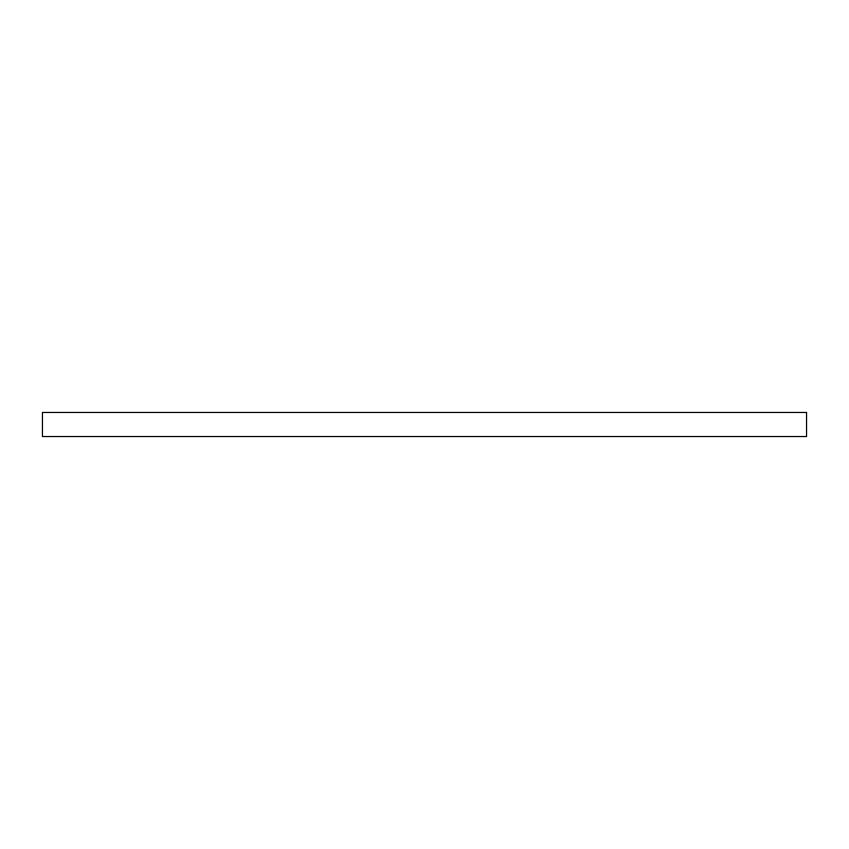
<?xml version="1.0" encoding="UTF-8"?>
<svg xmlns="http://www.w3.org/2000/svg" width="849" height="849" viewBox="0 0 849 849"><rect width="100%" height="100%" fill="white"/><g stroke="black" fill="none" stroke-linecap="round" stroke-linejoin="round"><path stroke-width="1.27" d="M806.55 412.465L42.45 412.465L42.45 436.535L806.55 436.535L806.55 412.465"/></g></svg>
